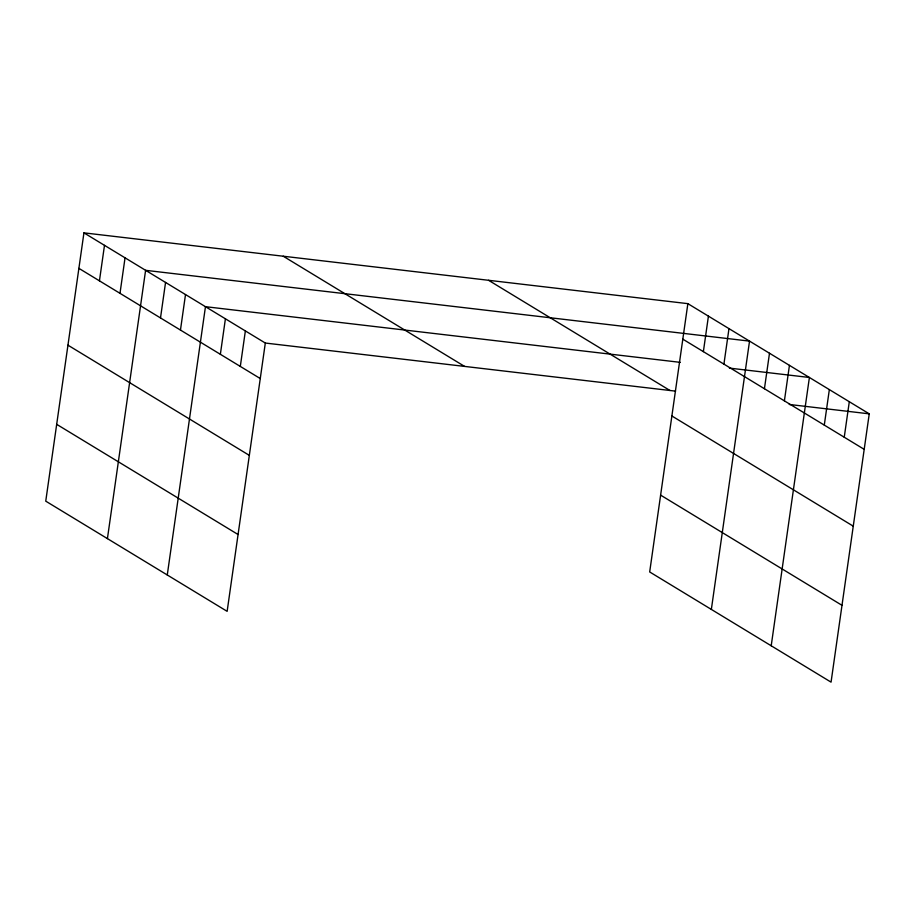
<?xml version="1.0" encoding="UTF-8"?>
<svg xmlns="http://www.w3.org/2000/svg" width="915" height="915" viewBox="0 0 915 915"><rect width="100%" height="100%" fill="white"/><g stroke="black" fill="none" stroke-linecap="round" stroke-linejoin="round"><path stroke-width="1.37" d="M83.94 232.856L45.75 501.157L227.137 611.346L265.316 343.045L83.94 232.856L687.863 303.654L869.25 413.843L831.06 682.144L649.684 571.955L687.863 303.654M99.438 280.836L104.493 245.346M119.991 293.326L125.046 257.836M107.421 538.615L145.599 270.325L749.534 341.123L711.355 609.413M160.502 317.94L165.558 282.438M180.461 330.063L185.505 294.561M167.273 574.986L205.463 306.685L680.268 362.351M220.366 354.299L225.41 318.809M240.313 366.423L245.369 330.921M703.372 351.635L708.427 316.144M723.925 364.124L728.981 328.634M764.437 388.738L769.492 353.247M784.395 400.862L789.439 365.36M771.208 645.784L809.398 377.483L729.392 368.104M824.289 425.098L829.345 389.607M844.248 437.221L849.303 401.731M265.316 343.045L675.567 391.14M789.245 404.464L869.25 413.843M682.819 339.156L864.195 449.345M488.564 280.287L669.952 390.488M671.885 415.982L853.26 526.171M283.227 256.223L464.614 366.412M660.619 495.129L841.994 605.318M78.884 268.347L260.26 378.547M67.95 345.172L249.338 455.373M56.684 424.331L238.072 534.52"/></g></svg>
